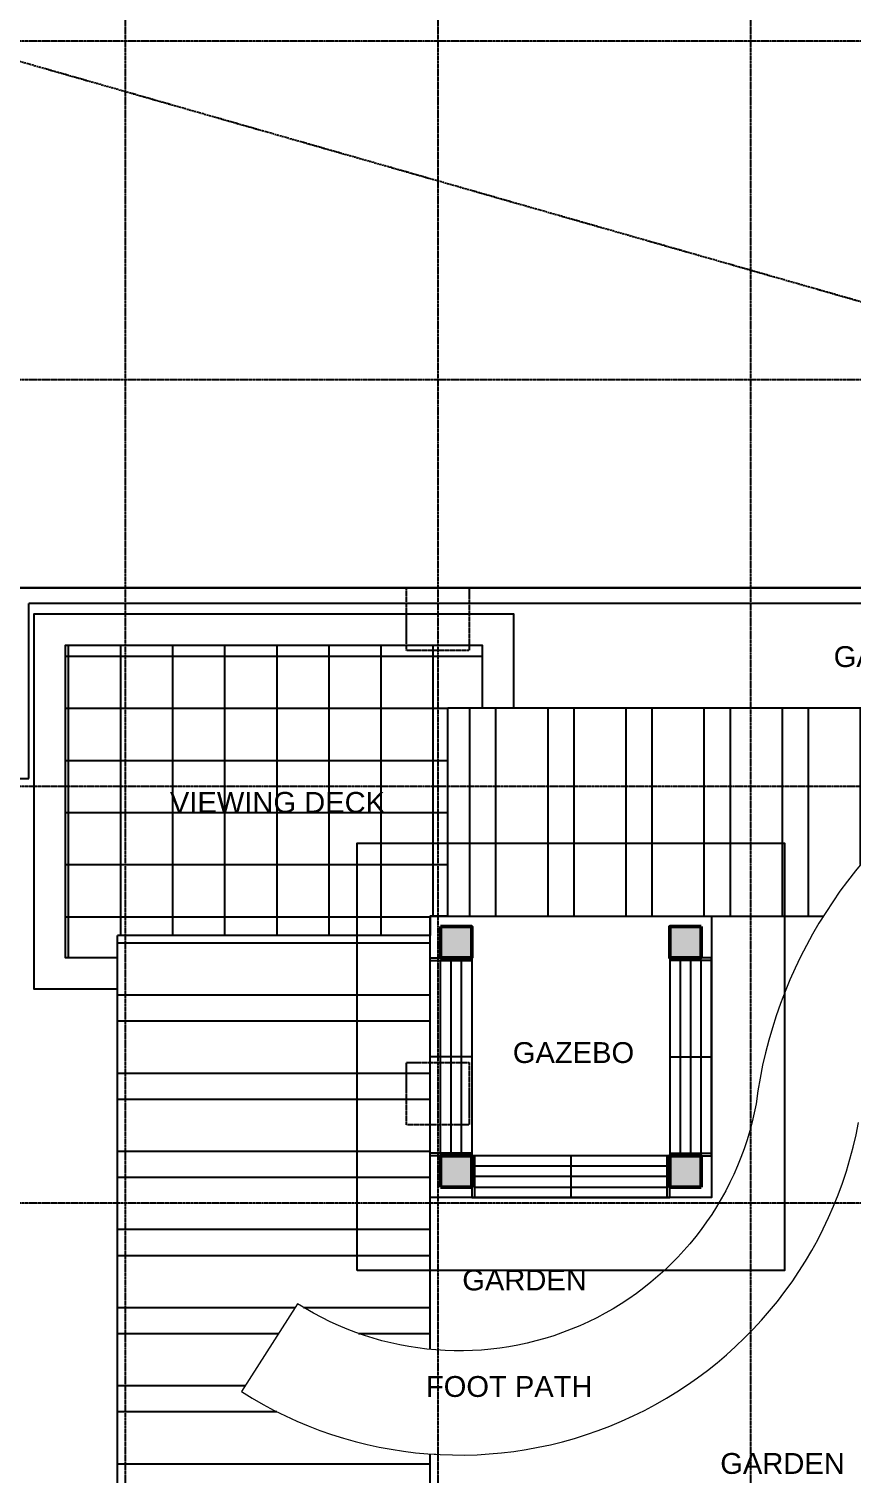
# Model space of a CAD drawing. Header units: inches. Extents: x -189245 to 740841, y -215444 to 469401.
# Drawn here: x -143975 to -136075, y -104905 to -91035 of the extents above; entities that cross this region are included whole.
import ezdxf

# ---------------------------------------------------------------- set-up
doc = ezdxf.new("R2010")
doc.units = ezdxf.units.IN
doc.header["$LTSCALE"] = 10
doc.header["$MEASUREMENT"] = 0
doc.linetypes.add('GRID NORMAL$0$GRID BASEMENT$0$GRID GROUND$0$GRID$0$$0$PHANTOM', pattern=[2.5, 1.25, -0.25, 0.25, -0.25, 0.25, -0.25])
doc.linetypes.add('HIDDEN2', pattern=[0.1875, 0.125, -0.0625])
for name, color, linetype in [('3', 252, 'Continuous'), ('a-area', 40, 'Continuous'), ('A-CMU WALL', 4, 'Continuous'), ('a-dim', 8, 'Continuous'), ('A-GRID', 8, 'Continuous'), ('A-HATCH COLUMN', 252, 'Continuous'), ('A-RAILING', 2, 'Continuous'), ('FIX', 2, 'Continuous'), ('GRAY', 8, 'Continuous'), ('ROOMTAG', 1, 'Continuous'), ('TEXT', 3, 'Continuous'), ('TSG- LOW WALL', 22, 'Continuous'), ('TSG- plaster', 4, 'Continuous')]:
    doc.layers.add(name, color=color, linetype=linetype)
doc.layers.add('DEFPOINT', color=7, linetype='Continuous', plot=False)

msp = doc.modelspace()

# ---------------------------------------------------------------- hatches: boundary and pattern name
at = {"layer": 'a-dim', "ltscale": 500}
h = msp.add_hatch(dxfattribs=at)
h.set_pattern_fill('ANSI32', color=256, scale=2000, angle=45, style=0)
h.set_pattern_definition([(90, (-1100493.5, 83944), (-750, 5e-13), []), (90, (-1100243.5, 84194), (-750, 5e-13), [])])
h.paths.add_polyline_path([(-139954.19925, -97549.80197), (-139954.19925, -99549.80197), (-136351.065, -99549.80197, -0.1989677864), (-133546.01907, -97549.80197)])
h = msp.add_hatch(dxfattribs=at)
h.set_pattern_fill('ANSI32', color=256, scale=2000, angle=135, style=0)
h.set_pattern_definition([(180, (-1100493.5, 83944), (-5e-13, -750), []), (180, (-1100743.5, 84194), (-5e-13, -750), [])])
h.paths.add_polyline_path([(-140124.75226, -99735.61827), (-143124.75226, -99735.61827), (-143124.75226, -108554.32588), (-142949.75226, -108554.32588), (-140149.75226, -108554.32588), (-140124.75226, -108554.32588), (-140124.75226, -105554.32588), (-140124.75226, -104711.85958, -0.1242294731), (-141934.08688, -104113.41564), (-141397.30396, -103269.69525, 0.117881195), (-140124.75226, -103708.33629), (-140124.75226, -102208.33629)])
at = {"layer": 'A-HATCH COLUMN', "ltscale": 100}
for points in [[(-139724.75226, -99649.80197), (-140024.75226, -99649.80197), (-140024.75226, -99949.80197), (-139724.75226, -99949.80197)], [(-137524.75226, -99649.80197), (-137824.75226, -99649.80197), (-137824.75226, -99949.80197), (-137524.75226, -99949.80197)], [(-139724.75226, -101849.80197), (-140024.75226, -101849.80197), (-140024.75226, -102149.80197), (-139724.75226, -102149.80197)], [(-137524.75226, -101849.80197), (-137824.75226, -101849.80197), (-137824.75226, -102149.80197), (-137524.75226, -102149.80197)]]:
    msp.add_hatch(color=256, dxfattribs=at).paths.add_polyline_path(points)
at = {"layer": 'GRAY', "ltscale": 100}
h = msp.add_hatch(dxfattribs=at)
h.set_pattern_fill('ANSI37', color=256, scale=4000, angle=45, style=0)
h.set_pattern_definition([(90, (-1014593.9, 83944), (-500, 3e-13), []), (180, (-1014593.9, 83944), (-3e-13, -500), [])])
h.paths.add_polyline_path([(-140124.75226, -99735.61827), (-140124.75226, -99549.80197), (-139954.19925, -99549.80197), (-139954.19925, -97549.80197), (-139624.75226, -97549.80197), (-139624.75226, -96949.80197), (-143624.75226, -96949.80197), (-143624.75226, -99949.80197), (-143124.75226, -99949.80197), (-143124.75226, -99735.61827)])

# ---------------------------------------------------------------- linework, layer by layer
at = {"layer": '3', "color": 251, "linetype": 'GRID NORMAL$0$GRID BASEMENT$0$GRID GROUND$0$GRID$0$$0$PHANTOM', "flags": 128}
msp.add_lwpolyline([(-107742.41972, -101734.50066), (-108206.40253, -110412.10517), (-107824.74369, -122516.08949), (-106849.52911, -130587.38781), (-161513.31385, -143935.92849), (-162770.44794, -137090.40339), (-163725.52094, -129792.63417), (-164305.8868, -122455.55195), (-164509.46994, -115118.3758), (-164333.28528, -107790.4935), (-163778.69946, -100461.44618), (-162851.04772, -93180.30189), (-161617.26667, -86330.52932), (-107723.46534, -101727.30424)], dxfattribs=at)
at = {"layer": 'a-area', "ltscale": 100}
msp.add_line((-140074.75226, -104715.15438), (-140074.75226, -104711.85958), dxfattribs=at)
at = {"layer": 'A-CMU WALL', "lineweight": 50}
for points in [[(-140024.75226, -99649.80197), (-140024.75226, -99949.80197), (-139724.75226, -99949.80197), (-139724.75226, -99649.80197)], [(-137524.75226, -99649.80197), (-137524.75226, -99949.80197), (-137824.75226, -99949.80197), (-137824.75226, -99649.80197)], [(-140024.75226, -102149.80197), (-140024.75226, -101849.80197), (-139724.75226, -101849.80197), (-139724.75226, -102149.80197)], [(-137524.75226, -102149.80197), (-137524.75226, -101849.80197), (-137824.75226, -101849.80197), (-137824.75226, -102149.80197)]]:
    msp.add_lwpolyline(points, close=True, dxfattribs=at)
at = {"layer": 'A-GRID', "linetype": 'GRID NORMAL$0$GRID BASEMENT$0$GRID GROUND$0$GRID$0$$0$PHANTOM'}
for p, q in [((-143049.75225, -84045.69046), (-143049.75227, -142774.05561)), ((-140049.75225, -84045.69046), (-140049.75225, -142774.05561)), ((-137049.75225, -84045.69046), (-137049.75225, -116054.32588)), ((-106879.08048, -91154.32588), (-168894.52032, -91154.32588)), ((-106879.08048, -94404.32588), (-168894.52032, -94404.32588)), ((-106879.08048, -98304.32588), (-168894.52032, -98304.32588)), ((-106879.08048, -102304.32588), (-168894.52032, -102304.32588)), ((-106879.08048, -102304.32588), (-168894.52032, -102304.32588))]:
    msp.add_line(p, q, dxfattribs=at)
at = {"layer": 'A-RAILING'}
msp.add_line((-140124.75226, -103708.33629), (-140124.75226, -99735.61827), dxfattribs=at)
at = {"layer": 'DEFPOINT'}
msp.add_lwpolyline([(-153449.75225, -139454.41584), (-146974.75225, -139453.85919), (-146974.57151, -132379.51338), (-144126.54732, -132379.32588), (-144124.60768, -134204.32588), (-121661.11912, -134204.32588), (-121661.11912, -129936.11656), (-111350.204, -127509.71863), (-111350.204, -116054.32588), (-111349.71608, -100691.3201), (-126372.62608, -96407.77684), (-126429.17978, -96399.61447), (-144126.54732, -96399.61447), (-144126.54732, -98229.32588), (-146974.75225, -98229.32588), (-146974.75225, -91154.32593), (-153449.75225, -91154.32588)], dxfattribs=at)
at = {"layer": 'DEFPOINT', "linetype": 'HIDDEN2'}
for points in [[(-139749.78842, -96999.61447), (-140349.78842, -96999.61447), (-140349.78842, -96399.61447), (-139749.78842, -96399.61447)], [(-139749.71608, -101554.32588), (-140349.71608, -101554.32588), (-140349.71608, -100954.32588), (-139749.71608, -100954.32588)]]:
    msp.add_lwpolyline(points, close=True, dxfattribs=at)
at = {"layer": 'FIX'}
for p, q in [((-140124.75226, -99735.61827), (-143124.75226, -99735.61827)), ((-143124.75226, -107954.32586), (-143124.75226, -99735.61827)), ((-140124.75226, -103708.33629), (-140124.75226, -102208.33629)), ((-140124.75226, -105554.32588), (-140124.75226, -104711.85958))]:
    msp.add_line(p, q, dxfattribs=at)
for points in [[(-143124.75226, -100249.80197), (-143924.75226, -100249.80197), (-143924.75226, -96649.80197), (-139324.75226, -96649.80197), (-139324.75226, -97549.80197)], [(-139954.19925, -99549.80197), (-140124.75226, -99549.80197), (-140124.75226, -99735.61827)]]:
    msp.add_lwpolyline(points, dxfattribs=at)
for points in [[(-139724.75226, -101849.80197), (-140124.75226, -101849.80197), (-140124.75226, -99949.80197), (-139724.75226, -99949.80197)], [(-137824.75226, -101849.80197), (-137424.75226, -101849.80197), (-137424.75226, -99949.80197), (-137824.75226, -99949.80197)], [(-139724.75226, -101849.80197), (-139724.75226, -102249.80197), (-137824.75226, -102249.80197), (-137824.75226, -101849.80197)]]:
    msp.add_lwpolyline(points, close=True, dxfattribs=at)
at = {"layer": 'GRAY', "ltscale": 100}
for p, q in [((-140124.75226, -99974.80197), (-139724.75226, -99974.80197)), ((-140024.75226, -101824.80197), (-140024.75226, -99974.80197)), ((-139924.75226, -99974.80197), (-139924.75226, -101824.80197)), ((-139824.75226, -99974.80197), (-139824.75226, -101824.80197)), ((-137424.75226, -99974.80197), (-137824.75226, -99974.80197)), ((-137724.75226, -99974.80197), (-137724.75226, -101824.80197)), ((-137624.75226, -99974.80197), (-137624.75226, -101824.80197)), ((-137524.75226, -101824.80197), (-137524.75226, -99974.80197)), ((-139724.75226, -100899.80197), (-140124.75226, -100899.80197)), ((-137824.75226, -100899.80197), (-137424.75226, -100899.80197)), ((-139724.75226, -101824.80197), (-140124.75226, -101824.80197)), ((-139699.75226, -101849.80197), (-139699.75226, -102249.80197)), ((-138774.75226, -101849.80197), (-138774.75226, -102249.80197)), ((-137849.75226, -102249.80197), (-137849.75226, -101849.80197)), ((-137824.75226, -101824.80197), (-137424.75226, -101824.80197)), ((-137849.75226, -101949.80197), (-139699.75226, -101949.80197)), ((-137849.75226, -102049.80197), (-139699.75226, -102049.80197)), ((-139699.75226, -102149.80197), (-137849.75226, -102149.80197))]:
    msp.add_line(p, q, dxfattribs=at)
at = {"layer": 'GRAY', "ltscale": 2000}
msp.add_lwpolyline([(-140824.75226, -102949.80197), (-140824.75226, -98849.80197), (-136724.75226, -98849.80197), (-136724.75226, -102949.80197)], close=True, dxfattribs=at)
at = {"layer": 'ROOMTAG'}
for p, q in [((-139954.19925, -99549.80197), (-139954.19925, -97549.80197)), ((-139954.19925, -97549.80197), (-133546.01907, -97549.80197)), ((-139954.19925, -99549.80197), (-139954.19925, -97549.80197)), ((-139954.19925, -99549.80197), (-136346.58142, -99549.80197))]:
    msp.add_line(p, q, dxfattribs=at)
msp.add_lwpolyline([(-143124.75226, -99949.80197), (-143624.75226, -99949.80197), (-143624.75226, -96949.80197), (-139624.75226, -96949.80197), (-139624.75226, -97549.80197)], dxfattribs=at)
at = {"layer": 'ROOMTAG', "lineweight": 9}
msp.add_lwpolyline([(-131159.80112, -97650.06889, 0.4680395266), (-136996.87334, -101349.80197, -0.5321168362), (-141397.30396, -103269.69525), (-141934.08688, -104113.41564, 0.5321168362), (-136013.27707, -101530.18596)], format="xyb", dxfattribs=at)
at = {"layer": 'ROOMTAG'}
msp.add_lwpolyline([(-140124.75226, -102249.80197), (-140124.75226, -99549.80197), (-137424.75226, -99549.80197), (-137424.75226, -102249.80197)], close=True, dxfattribs=at)
at = {"layer": 'TSG- LOW WALL', "color": 3, "ltscale": 100}
msp.add_line((-143974.5966, -98229.32588), (-143974.57151, -96549.61447), dxfattribs=at)
for points in [[(-144126.54732, -96549.61447), (-144126.54732, -96399.61447), (-126450.23555, -96399.61447)], [(-126450.23555, -96549.61447), (-143974.57151, -96549.61447)]]:
    msp.add_lwpolyline(points, dxfattribs=at)
at = {"layer": 'TSG- plaster', "color": 3, "ltscale": 2}
msp.add_line((-146374.75225, -98229.32588), (-143974.57151, -98229.32588), dxfattribs=at)

# ---------------------------------------------------------------- texts
at = {"layer": 'TEXT', "char_height": 200, "width": 2395.9528394, "attachment_point": 7}
for s, insert in [('{\\fArial|b0|i0|c0|p34;GARDEN}', (-136251.08683, -97162.16597)), ('{\\fArial|b0|i0|c0|p34;VIEWING DECK}', (-142621.14626, -98560.91741)), ('{\\fArial|b0|i0|c0|p34;GAZEBO}', (-139330.59906, -100962.1542)), ('{\\fArial|b0|i0|c0|p34;GARDEN}', (-139815.62445, -103144.80604)), ('{\\fArial|b0|i0|c0|p34;FOOT PATH}', (-140164.45595, -104166.86999)), ('{\\fArial|b0|i0|c0|p34;GARDEN}', (-137339.75799, -104905.5294))]:
    msp.add_mtext(s, dxfattribs=dict(at, insert=insert))

doc.saveas('drawing.dxf')
